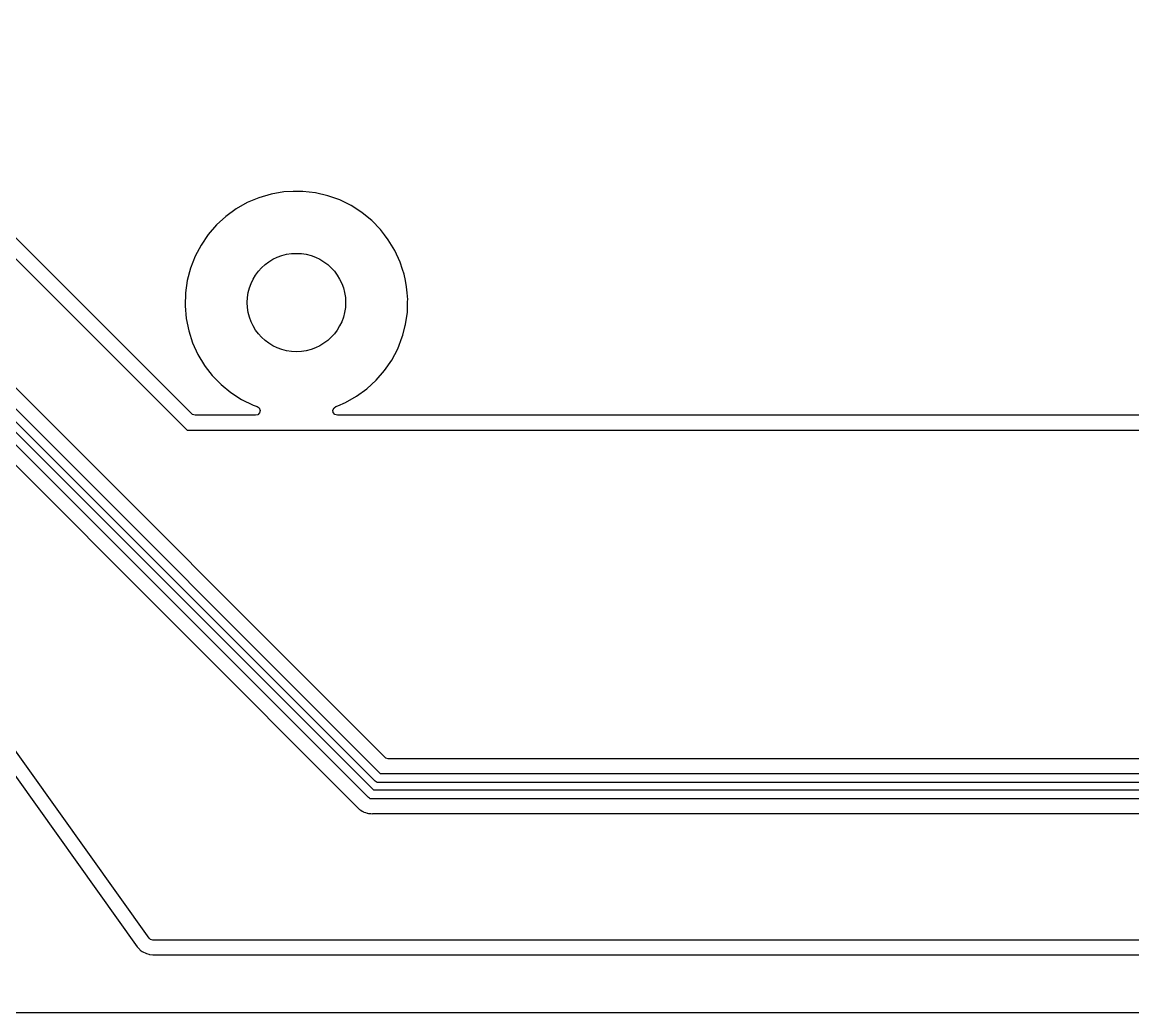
# Model space of a CAD drawing. Extents: x 0.71 to 7.56, y -5.16 to -0.79.
# Drawn here: x 1.909 to 3.108, y -5.157 to -4.087 of the extents above; entities that cross this region are included whole.
import ezdxf

# ---------------------------------------------------------------- set-up
doc = ezdxf.new("R2010")
doc.units = 0
doc.header["$MEASUREMENT"] = 0
doc.layers.add('BLACK', color=7, linetype='CONTINUOUS')

msp = doc.modelspace()

# ---------------------------------------------------------------- linework, layer by layer
at = {"layer": 'BLACK', "linetype": 'CONTINUOUS'}
for p, q in [((2.30045, -4.88142), (1.49512, -4.0761)), ((2.28983, -4.90702), (1.46952, -4.08672)), ((1.47792, -4.0812), (2.29535, -4.89862)), ((2.0918, -4.51016), (1.67094, -4.08931)), ((1.65354, -4.09449), (2.08661, -4.52756)), ((2.19101, -4.27025), (2.17748, -4.2726)), ((2.20129, -4.26967), (2.19101, -4.27025)), ((2.21159, -4.26967), (2.20129, -4.26967)), ((2.20129, -4.26967), (2.20129, -4.26967)), ((2.22524, -4.27123), (2.21159, -4.26967)), ((2.21159, -4.26967), (2.21159, -4.26967)), ((2.15165, -4.28181), (2.13969, -4.28857)), ((2.1643, -4.27646), (2.15165, -4.28181)), ((2.15165, -4.28181), (2.15165, -4.28181)), ((2.17748, -4.2726), (2.1643, -4.27646)), ((2.1643, -4.27646), (2.1643, -4.27646)), ((2.17748, -4.2726), (2.17748, -4.2726)), ((2.23862, -4.27434), (2.22524, -4.27123)), ((2.23865, -4.27435), (2.23862, -4.27434)), ((2.25155, -4.27896), (2.23865, -4.27435)), ((2.26388, -4.28502), (2.25155, -4.27896)), ((2.25155, -4.27896), (2.25155, -4.27896)), ((2.25155, -4.27896), (2.25155, -4.27896)), ((2.13969, -4.28857), (2.12858, -4.29664)), ((2.13969, -4.28857), (2.13969, -4.28857)), ((2.27543, -4.29244), (2.26388, -4.28502)), ((2.28303, -4.29866), (2.27543, -4.29244)), ((2.27543, -4.29244), (2.27543, -4.29244)), ((2.27543, -4.29244), (2.27543, -4.29244)), ((2.27543, -4.29244), (2.27543, -4.29244)), ((2.11846, -4.30593), (2.10946, -4.31631)), ((2.12858, -4.29664), (2.11846, -4.30593)), ((2.12858, -4.29664), (2.12858, -4.29664)), ((2.28607, -4.30114), (2.28303, -4.29866)), ((2.29564, -4.31099), (2.28607, -4.30114)), ((2.10946, -4.31631), (2.10171, -4.32764)), ((2.30001, -4.31666), (2.29564, -4.31099)), ((2.29564, -4.31099), (2.29564, -4.31099)), ((2.30402, -4.32186), (2.30001, -4.31666)), ((2.10171, -4.32764), (2.0953, -4.33979)), ((2.10171, -4.32764), (2.10171, -4.32764)), ((2.31112, -4.33363), (2.30402, -4.32186)), ((2.30402, -4.32186), (2.30402, -4.32186)), ((2.30402, -4.32186), (2.30402, -4.32186)), ((2.0953, -4.33979), (2.09032, -4.35259)), ((2.0953, -4.33979), (2.0953, -4.33979)), ((2.3168, -4.34607), (2.31112, -4.33363)), ((2.31112, -4.33363), (2.31112, -4.33363)), ((2.09032, -4.35259), (2.08683, -4.36587)), ((2.31682, -4.34612), (2.3168, -4.34607)), ((2.31941, -4.35409), (2.31682, -4.34612)), ((2.32107, -4.35918), (2.31941, -4.35409)), ((2.08683, -4.36587), (2.08487, -4.37947)), ((2.32242, -4.36587), (2.32107, -4.35918)), ((2.32107, -4.35918), (2.32107, -4.35918)), ((2.32379, -4.37264), (2.32242, -4.36587)), ((1.74614, -4.37447), (2.28801, -4.91634)), ((2.32438, -4.37947), (2.32379, -4.37264)), ((2.28249, -4.92474), (1.74062, -4.38287)), ((2.08487, -4.37947), (2.08448, -4.3932)), ((2.08487, -4.37947), (2.08487, -4.37947)), ((2.32497, -4.38633), (2.32438, -4.37947)), ((2.32458, -4.40006), (2.3249, -4.38863)), ((2.3249, -4.38863), (2.32497, -4.38633)), ((2.32497, -4.38633), (2.32497, -4.38633)), ((1.73552, -4.40007), (2.27109, -4.93564)), ((2.08448, -4.3932), (2.08448, -4.3932)), ((2.08448, -4.3932), (2.08565, -4.40688)), ((2.32262, -4.41365), (2.32458, -4.40006)), ((2.08565, -4.40688), (2.08838, -4.42034)), ((2.31962, -4.42507), (2.32236, -4.41464)), ((2.32236, -4.41464), (2.32262, -4.41365)), ((2.08838, -4.42034), (2.08838, -4.42035)), ((2.08838, -4.42035), (2.09263, -4.43341)), ((2.31415, -4.43974), (2.31913, -4.42694)), ((2.31913, -4.42694), (2.31962, -4.42507)), ((2.09263, -4.43341), (2.09833, -4.4459)), ((2.09833, -4.4459), (2.09833, -4.4459)), ((2.09833, -4.4459), (2.10542, -4.45766)), ((2.30774, -4.45188), (2.31415, -4.43974)), ((2.10542, -4.45766), (2.10542, -4.45766)), ((2.10542, -4.45766), (2.10542, -4.45766)), ((2.10542, -4.45766), (2.10634, -4.45885)), ((2.10634, -4.45885), (2.11381, -4.46854)), ((2.29999, -4.46322), (2.30774, -4.45188)), ((2.11381, -4.46854), (2.11381, -4.46854)), ((2.11381, -4.46854), (2.12338, -4.47839)), ((2.28087, -4.48289), (2.29099, -4.4736)), ((2.29099, -4.4736), (2.29999, -4.46322)), ((2.12338, -4.47839), (2.12338, -4.47839)), ((2.12338, -4.47839), (2.12338, -4.47839)), ((2.12338, -4.47839), (2.13402, -4.48708)), ((2.13402, -4.48708), (2.13402, -4.48708)), ((2.13402, -4.48708), (2.13402, -4.48708)), ((2.13402, -4.48708), (2.13402, -4.48708)), ((2.13402, -4.48708), (2.14557, -4.49451)), ((2.26976, -4.49096), (2.28087, -4.48289)), ((2.14557, -4.49451), (2.1579, -4.50057)), ((2.24946, -4.50124), (2.2578, -4.49772)), ((2.2578, -4.49772), (2.26976, -4.49096)), ((2.09261, -4.51082), (2.0918, -4.51016)), ((2.09525, -4.51159), (2.09261, -4.51082)), ((2.1579, -4.50057), (2.1579, -4.50057)), ((2.1579, -4.50057), (2.1579, -4.50057)), ((2.1579, -4.50057), (2.16223, -4.50211)), ((2.16299, -4.51096), (2.16059, -4.51159)), ((2.16223, -4.50211), (2.16445, -4.50373)), ((2.1649, -4.50899), (2.16299, -4.51096)), ((2.16445, -4.50373), (2.16545, -4.50629)), ((2.16545, -4.50629), (2.1649, -4.50899)), ((2.24422, -4.50602), (2.24536, -4.50352)), ((2.24461, -4.50874), (2.24422, -4.50602)), ((2.24641, -4.51082), (2.24461, -4.50874)), ((2.24536, -4.50352), (2.24715, -4.50222)), ((2.24905, -4.51159), (2.24641, -4.51082)), ((2.24715, -4.50222), (2.24946, -4.50124)), ((2.16059, -4.51159), (2.09525, -4.51159)), ((3.4598, -4.51159), (2.24905, -4.51159)), ((2.08661, -4.52756), (3.46289, -4.52756)), ((1.67868, -4.59022), (2.03279, -5.08597)), ((2.04578, -5.0767), (1.85639, -4.81154)), ((2.30126, -4.88208), (2.30045, -4.88142)), ((2.3039, -4.88285), (2.30126, -4.88208)), ((3.9835, -4.88285), (2.3039, -4.88285)), ((2.29535, -4.89862), (3.99206, -4.89862)), ((2.28801, -4.91634), (3.99939, -4.91634)), ((2.2909, -4.90761), (2.28983, -4.90702)), ((2.29192, -4.90827), (2.2909, -4.90761)), ((2.29217, -4.9083), (2.29192, -4.90827)), ((2.29226, -4.90835), (2.29217, -4.9083)), ((2.29244, -4.90834), (2.29226, -4.90835)), ((2.29331, -4.90846), (2.29244, -4.90834)), ((3.99409, -4.90846), (2.29331, -4.90846)), ((2.28356, -4.92532), (2.28249, -4.92474)), ((2.28458, -4.92598), (2.28356, -4.92532)), ((2.28483, -4.92602), (2.28458, -4.92598)), ((2.28492, -4.92607), (2.28483, -4.92602)), ((2.2851, -4.92606), (2.28492, -4.92607)), ((2.28597, -4.92618), (2.2851, -4.92606)), ((4.00143, -4.92618), (2.28597, -4.92618)), ((2.27109, -4.93564), (2.27279, -4.93746)), ((2.27279, -4.93746), (2.27421, -4.93832)), ((2.27421, -4.93832), (2.27441, -4.93846)), ((2.27441, -4.93846), (2.27573, -4.93946)), ((2.27573, -4.93946), (2.27634, -4.9397)), ((2.27634, -4.9397), (2.27709, -4.94007)), ((2.27709, -4.94007), (2.27765, -4.94041)), ((2.27765, -4.94041), (2.27765, -4.94041)), ((2.27765, -4.94041), (2.27765, -4.94041)), ((2.27765, -4.94041), (2.27924, -4.94086)), ((2.27924, -4.94086), (2.27948, -4.94094)), ((2.27948, -4.94094), (2.28102, -4.94155)), ((2.28102, -4.94155), (2.28125, -4.94157)), ((2.28125, -4.94157), (2.28168, -4.94162)), ((2.28168, -4.94162), (2.28249, -4.94177)), ((2.28249, -4.94177), (2.28313, -4.94195)), ((2.28313, -4.94195), (2.28478, -4.94195)), ((2.28478, -4.94195), (2.28503, -4.94196)), ((2.28503, -4.94196), (2.28668, -4.94213)), ((2.28668, -4.94213), (2.28733, -4.94202)), ((2.28733, -4.94202), (2.28816, -4.94195)), ((2.28816, -4.94195), (4.00108, -4.94195)), ((2.03279, -5.08597), (2.03279, -5.08597)), ((2.03279, -5.08597), (2.03279, -5.08598)), ((2.03279, -5.08598), (2.03478, -5.08826)), ((2.04712, -5.07797), (2.04578, -5.0767)), ((2.04976, -5.07874), (2.04712, -5.07797)), ((3.95024, -5.07874), (2.04976, -5.07874)), ((2.03478, -5.08826), (2.03478, -5.08826)), ((2.03478, -5.08826), (2.03478, -5.08826)), ((2.03478, -5.08826), (2.03555, -5.089)), ((2.03555, -5.089), (2.03611, -5.08953)), ((2.03611, -5.08953), (2.03811, -5.09114)), ((2.03811, -5.09114), (2.03811, -5.09114)), ((2.03811, -5.09114), (2.04262, -5.09328)), ((2.04262, -5.09328), (2.04262, -5.09328)), ((2.04262, -5.09328), (2.04262, -5.09328)), ((2.04262, -5.09328), (2.04526, -5.09406)), ((2.04526, -5.09406), (2.04526, -5.09406)), ((2.04526, -5.09406), (2.04526, -5.09406)), ((2.04526, -5.09406), (2.04588, -5.09415)), ((2.04588, -5.09415), (2.04976, -5.0947)), ((2.04976, -5.0947), (3.9405, -5.0947)), ((3.93211, -5.15726), (1.2704, -5.15726))]:
    msp.add_line(p, q, dxfattribs=at)
at = {"layer": 'BLACK'}
msp.add_circle((2.20472, -4.38976), 0.05315, dxfattribs=at)

doc.saveas('drawing.dxf')
